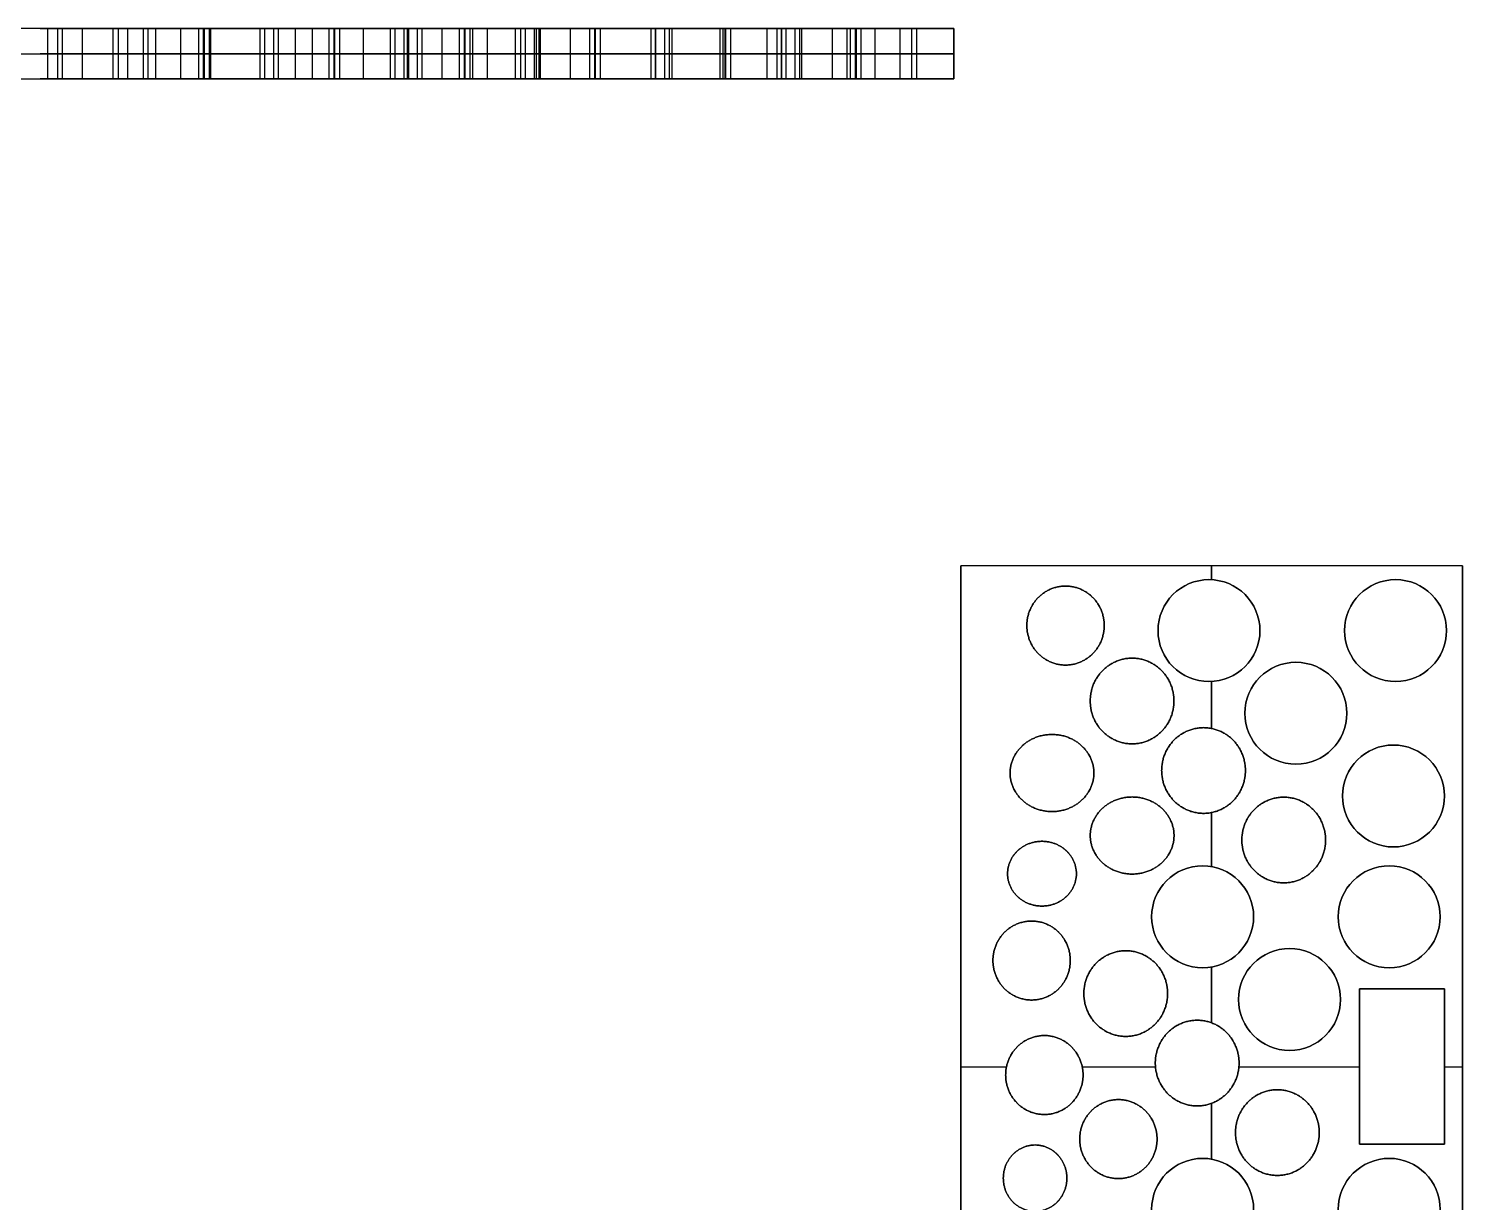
# Model space of a CAD drawing. Header units: millimetres. Extents: x -1400 to 322, y -767 to 376.
# Drawn here: x -1031.3 to -688.2, y -370.1 to -89.1 of the extents above; entities that cross this region are included whole.
import ezdxf

# ---------------------------------------------------------------- set-up
doc = ezdxf.new("R2010")
doc.units = ezdxf.units.MM
doc.layers.add('Default', color=18, linetype='Continuous', true_color=0x000000)

msp = doc.modelspace()

# ---------------------------------------------------------------- linework, layer by layer
at = {"layer": 'Default'}
for p, q in [((-809.89, -89.13, 14), (-1329.89, -89.13, 14)), ((-1009.89, -89.13, 106), (-1329.89, -89.13, 106)), ((-990.51, -89.13, 60), (-1046.87, -89.13, 60)), ((-1026.84, -89.13, 69.74), (-1026.84, -101.13, 69.74)), ((-1024.45, -89.13, 31.58), (-1024.45, -101.13, 31.58)), ((-1023.35, -89.13, 82.78), (-1023.35, -101.13, 82.78)), ((-1018.51, -89.13, 53.76), (-1018.51, -101.13, 53.76)), ((-1011.19, -89.13, 65.54), (-1011.19, -101.13, 65.54)), ((-809.89, -89.13, 106), (-1009.89, -89.13, 106)), ((-1009.89, -89.13, 106), (-1009.89, -101.13, 106)), ((-809.89, -89.13, 146), (-1009.89, -89.13, 146)), ((-1009.89, -89.13, 146), (-1009.89, -101.13, 146)), ((-1009.89, -89.13, 146), (-1009.89, -89.13, 106)), ((-1009.89, -89.13, 126), (-1009.89, -101.13, 126)), ((-1009.89, -89.13, 126), (-1003.65, -89.13, 126)), ((-1007.69, -89.13, 78.59), (-1007.69, -101.13, 78.59)), ((-1003.96, -89.13, 126.36), (-1003.96, -101.13, 126.36)), ((-1002.8, -89.13, 139.63), (-1002.8, -101.13, 139.63)), ((-1000.97, -89.13, 25.29), (-1000.97, -101.13, 25.29)), ((-995.03, -89.13, 47.46), (-995.03, -101.13, 47.46)), ((-990.69, -89.13, 125.2), (-990.69, -101.13, 125.2)), ((-989.84, -89.13, 126), (-985.19, -89.13, 126)), ((-989.53, -89.13, 138.47), (-989.53, -101.13, 138.47)), ((-989.31, -89.13, 111.04), (-989.31, -101.13, 111.04)), ((-988.15, -89.13, 124.32), (-988.15, -101.13, 124.32)), ((-987.8, -89.13, 79.63), (-987.8, -101.13, 79.63)), ((-987.8, -89.13, 56.67), (-987.8, -101.13, 56.67)), ((-979, -89.13, 126), (-972.45, -89.13, 126)), ((-976.04, -89.13, 109.88), (-976.04, -101.13, 109.88)), ((-974.88, -89.13, 123.16), (-974.88, -101.13, 123.16)), ((-972.76, -89.13, 126.36), (-972.76, -101.13, 126.36)), ((-971.6, -89.13, 139.63), (-971.6, -101.13, 139.63)), ((-967.51, -89.13, 43.39), (-967.51, -101.13, 43.39)), ((-967.51, -89.13, 29.88), (-967.51, -101.13, 29.88)), ((-963.49, -89.13, 56.67), (-963.49, -101.13, 56.67)), ((-963.49, -89.13, 79.63), (-963.49, -101.13, 79.63)), ((-904.41, -89.13, 60), (-960.78, -89.13, 60)), ((-959.49, -89.13, 125.2), (-959.49, -101.13, 125.2)), ((-958.64, -89.13, 126), (-953.98, -89.13, 126)), ((-958.33, -89.13, 138.47), (-958.33, -101.13, 138.47)), ((-958.11, -89.13, 111.04), (-958.11, -101.13, 111.04)), ((-956.95, -89.13, 124.32), (-956.95, -101.13, 124.32)), ((-951.31, -89.13, 29.88), (-951.31, -101.13, 29.88)), ((-951.31, -89.13, 43.39), (-951.31, -101.13, 43.39)), ((-947.8, -89.13, 126), (-941.25, -89.13, 126)), ((-944.84, -89.13, 109.88), (-944.84, -101.13, 109.88)), ((-943.67, -89.13, 123.16), (-943.67, -101.13, 123.16)), ((-941.56, -89.13, 126.36), (-941.56, -101.13, 126.36)), ((-940.75, -89.13, 69.74), (-940.75, -101.13, 69.74)), ((-940.4, -89.13, 139.63), (-940.4, -101.13, 139.63)), ((-938.36, -89.13, 31.58), (-938.36, -101.13, 31.58)), ((-937.25, -89.13, 82.78), (-937.25, -101.13, 82.78)), ((-932.42, -89.13, 53.76), (-932.42, -101.13, 53.76)), ((-928.29, -89.13, 125.2), (-928.29, -101.13, 125.2)), ((-927.44, -89.13, 126), (-922.78, -89.13, 126)), ((-927.12, -89.13, 138.47), (-927.12, -101.13, 138.47)), ((-926.91, -89.13, 111.04), (-926.91, -101.13, 111.04)), ((-925.75, -89.13, 124.32), (-925.75, -101.13, 124.32)), ((-925.09, -89.13, 65.54), (-925.09, -101.13, 65.54)), ((-921.6, -89.13, 78.59), (-921.6, -101.13, 78.59)), ((-916.6, -89.13, 126), (-910.04, -89.13, 126)), ((-914.88, -89.13, 25.29), (-914.88, -101.13, 25.29)), ((-913.63, -89.13, 109.88), (-913.63, -101.13, 109.88)), ((-912.47, -89.13, 123.16), (-912.47, -101.13, 123.16)), ((-910.36, -89.13, 126.36), (-910.36, -101.13, 126.36)), ((-909.89, -89.13, 146), (-909.89, -101.13, 146)), ((-909.89, -89.13, 106), (-909.89, -89.13, 125.84)), ((-909.89, -89.13, 138.99), (-909.89, -89.13, 146)), ((-909.2, -89.13, 139.63), (-909.2, -101.13, 139.63)), ((-908.93, -89.13, 47.46), (-908.93, -101.13, 47.46)), ((-901.7, -89.13, 79.63), (-901.7, -101.13, 79.63)), ((-901.7, -89.13, 56.67), (-901.7, -101.13, 56.67)), ((-897.08, -89.13, 125.2), (-897.08, -101.13, 125.2)), ((-896.24, -89.13, 126), (-891.58, -89.13, 126)), ((-895.92, -89.13, 138.47), (-895.92, -101.13, 138.47)), ((-895.71, -89.13, 111.04), (-895.71, -101.13, 111.04)), ((-894.55, -89.13, 124.32), (-894.55, -101.13, 124.32)), ((-885.4, -89.13, 126), (-878.84, -89.13, 126)), ((-882.43, -89.13, 109.88), (-882.43, -101.13, 109.88)), ((-881.42, -89.13, 43.39), (-881.42, -101.13, 43.39)), ((-881.42, -89.13, 29.88), (-881.42, -101.13, 29.88)), ((-881.27, -89.13, 123.16), (-881.27, -101.13, 123.16)), ((-879.16, -89.13, 126.36), (-879.16, -101.13, 126.36)), ((-878, -89.13, 139.63), (-878, -101.13, 139.63)), ((-877.39, -89.13, 56.67), (-877.39, -101.13, 56.67)), ((-877.39, -89.13, 79.63), (-877.39, -101.13, 79.63)), ((-809.89, -89.13, 60), (-874.68, -89.13, 60)), ((-865.88, -89.13, 125.2), (-865.88, -101.13, 125.2)), ((-865.21, -89.13, 29.88), (-865.21, -101.13, 29.88)), ((-865.21, -89.13, 43.39), (-865.21, -101.13, 43.39)), ((-865.04, -89.13, 126), (-860.38, -89.13, 126)), ((-864.72, -89.13, 138.47), (-864.72, -101.13, 138.47)), ((-864.51, -89.13, 111.04), (-864.51, -101.13, 111.04)), ((-863.35, -89.13, 124.32), (-863.35, -101.13, 124.32)), ((-854.65, -89.13, 69.74), (-854.65, -101.13, 69.74)), ((-854.2, -89.13, 126), (-847.64, -89.13, 126)), ((-852.26, -89.13, 31.58), (-852.26, -101.13, 31.58)), ((-851.23, -89.13, 109.88), (-851.23, -101.13, 109.88)), ((-851.15, -89.13, 82.78), (-851.15, -101.13, 82.78)), ((-850.07, -89.13, 123.16), (-850.07, -101.13, 123.16)), ((-847.96, -89.13, 126.36), (-847.96, -101.13, 126.36)), ((-846.8, -89.13, 139.63), (-846.8, -101.13, 139.63)), ((-846.32, -89.13, 53.76), (-846.32, -101.13, 53.76)), ((-839, -89.13, 65.54), (-839, -101.13, 65.54)), ((-835.5, -89.13, 78.59), (-835.5, -101.13, 78.59)), ((-834.68, -89.13, 125.2), (-834.68, -101.13, 125.2)), ((-833.84, -89.13, 126), (-829.18, -89.13, 126)), ((-833.52, -89.13, 138.47), (-833.52, -101.13, 138.47)), ((-833.31, -89.13, 111.04), (-833.31, -101.13, 111.04)), ((-832.15, -89.13, 124.32), (-832.15, -101.13, 124.32)), ((-828.78, -89.13, 25.29), (-828.78, -101.13, 25.29)), ((-823, -89.13, 126), (-809.89, -89.13, 126)), ((-822.84, -89.13, 47.46), (-822.84, -101.13, 47.46)), ((-820.03, -89.13, 109.88), (-820.03, -101.13, 109.88)), ((-818.87, -89.13, 123.16), (-818.87, -101.13, 123.16)), ((-809.89, -101.13, 106), (-809.89, -89.13, 106)), ((-809.89, -89.13, 106), (-809.89, -89.13, 146)), ((-809.89, -89.13, 146), (-809.89, -101.13, 146)), ((-809.89, -101.13, 14), (-809.89, -89.13, 14)), ((-809.89, -89.13, 14), (-809.89, -89.13, 106)), ((-809.89, -89.13, 126), (-809.89, -101.13, 126)), ((-809.89, -101.13, 60), (-809.89, -89.13, 60)), ((-1329.89, -95.13, 14), (-809.89, -95.13, 14)), ((-1329.89, -95.13, 106), (-1009.89, -95.13, 106)), ((-809.89, -95.13, 146), (-1009.89, -95.13, 146)), ((-1009.89, -95.13, 146), (-1009.89, -95.13, 106)), ((-809.89, -95.13, 106), (-809.89, -95.13, 146)), ((-809.89, -95.13, 14), (-809.89, -95.13, 106)), ((-1329.89, -101.13, 14), (-809.89, -101.13, 14)), ((-1329.89, -101.13, 106), (-1009.89, -101.13, 106)), ((-1046.87, -101.13, 60), (-990.51, -101.13, 60)), ((-1009.89, -101.13, 106), (-809.89, -101.13, 106)), ((-809.89, -101.13, 146), (-1009.89, -101.13, 146)), ((-1009.89, -101.13, 146), (-1009.89, -101.13, 106)), ((-1009.89, -101.13, 126), (-1003.65, -101.13, 126)), ((-989.84, -101.13, 126), (-985.19, -101.13, 126)), ((-979, -101.13, 126), (-972.45, -101.13, 126)), ((-960.78, -101.13, 60), (-904.41, -101.13, 60)), ((-958.64, -101.13, 126), (-953.98, -101.13, 126)), ((-947.8, -101.13, 126), (-941.25, -101.13, 126)), ((-927.44, -101.13, 126), (-922.78, -101.13, 126)), ((-916.6, -101.13, 126), (-910.04, -101.13, 126)), ((-909.89, -101.13, 106), (-909.89, -101.13, 125.84)), ((-909.89, -101.13, 138.99), (-909.89, -101.13, 146)), ((-896.24, -101.13, 126), (-891.58, -101.13, 126)), ((-885.4, -101.13, 126), (-878.84, -101.13, 126)), ((-874.68, -101.13, 60), (-809.89, -101.13, 60)), ((-865.04, -101.13, 126), (-860.38, -101.13, 126)), ((-854.2, -101.13, 126), (-847.64, -101.13, 126)), ((-833.84, -101.13, 126), (-829.18, -101.13, 126)), ((-823, -101.13, 126), (-809.89, -101.13, 126)), ((-809.89, -101.13, 106), (-809.89, -101.13, 146)), ((-809.89, -101.13, 14), (-809.89, -101.13, 106)), ((-688.19, -217.72, 92), (-808.19, -217.72, 92)), ((-808.19, -457.72, 92), (-808.19, -217.72, 92)), ((-688.19, -217.72, 80), (-808.19, -217.72, 80)), ((-808.19, -217.72, 92), (-808.19, -217.72, 80)), ((-808.19, -217.72, 80), (-808.19, -457.72, 80)), ((-688.19, -217.72, 86), (-808.19, -217.72, 86)), ((-808.19, -457.72, 86), (-808.19, -217.72, 86)), ((-748.19, -221.04, 92), (-748.19, -217.72, 92)), ((-748.19, -217.72, 92), (-748.19, -217.72, 80)), ((-748.19, -217.72, 80), (-748.19, -221.04, 80)), ((-688.19, -457.72, 92), (-688.19, -217.72, 92)), ((-688.19, -217.72, 92), (-688.19, -217.72, 80)), ((-688.19, -217.72, 80), (-688.19, -457.72, 80)), ((-688.19, -457.72, 86), (-688.19, -217.72, 86)), ((-789.71, -225.34, 92), (-789.71, -225.34, 80)), ((-776.61, -225.34, 92), (-776.61, -225.34, 80)), ((-757.46, -224.6, 92), (-757.46, -224.6, 80)), ((-740.2, -224.6, 92), (-740.2, -224.6, 80)), ((-712.8, -224.6, 92), (-712.8, -224.6, 80)), ((-695.54, -224.6, 92), (-695.54, -224.6, 80)), ((-789.71, -238.71, 92), (-789.71, -238.71, 80)), ((-776.61, -238.71, 92), (-776.61, -238.71, 80)), ((-774.32, -242.83, 92), (-774.32, -242.83, 80)), ((-760.14, -242.83, 92), (-760.14, -242.83, 80)), ((-757.46, -241.86, 92), (-757.46, -241.86, 80)), ((-740.2, -241.86, 92), (-740.2, -241.86, 80)), ((-712.8, -241.86, 92), (-712.8, -241.86, 80)), ((-695.54, -241.86, 92), (-695.54, -241.86, 80)), ((-748.19, -256.66, 92), (-748.19, -245.41, 92)), ((-748.19, -245.41, 80), (-748.19, -256.66, 80)), ((-736.65, -244.39, 92), (-736.65, -244.39, 80)), ((-719.39, -244.39, 92), (-719.39, -244.39, 80)), ((-774.32, -257.34, 92), (-774.32, -257.34, 80)), ((-760.14, -257.34, 92), (-760.14, -257.34, 80)), ((-757.22, -259.47, 92), (-757.22, -259.47, 80)), ((-743.04, -259.47, 92), (-743.04, -259.47, 80)), ((-793.5, -260.8, 92), (-793.5, -260.8, 80)), ((-779.31, -260.8, 92), (-779.31, -260.8, 80)), ((-736.65, -261.65, 92), (-736.65, -261.65, 80)), ((-719.39, -261.65, 92), (-719.39, -261.65, 80)), ((-713.3, -264.19, 92), (-713.3, -264.19, 80)), ((-696.05, -264.19, 92), (-696.05, -264.19, 80)), ((-793.5, -273.85, 92), (-793.5, -273.85, 80)), ((-779.31, -273.85, 92), (-779.31, -273.85, 80)), ((-757.22, -273.98, 92), (-757.22, -273.98, 80)), ((-743.04, -273.98, 92), (-743.04, -273.98, 80)), ((-774.31, -275.77, 92), (-774.31, -275.77, 80)), ((-760.13, -275.77, 92), (-760.13, -275.77, 80)), ((-748.19, -289.74, 92), (-748.19, -276.79, 92)), ((-748.19, -276.79, 80), (-748.19, -289.74, 80)), ((-738.03, -276.11, 92), (-738.03, -276.11, 80)), ((-723.85, -276.11, 92), (-723.85, -276.11, 80)), ((-713.3, -281.44, 92), (-713.3, -281.44, 80)), ((-696.05, -281.44, 92), (-696.05, -281.44, 80)), ((-794.63, -285.94, 92), (-794.63, -285.94, 80)), ((-782.98, -285.94, 92), (-782.98, -285.94, 80)), ((-774.31, -288.82, 92), (-774.31, -288.82, 80)), ((-760.13, -288.82, 92), (-760.13, -288.82, 80)), ((-738.03, -290.62, 92), (-738.03, -290.62, 80)), ((-723.85, -290.62, 92), (-723.85, -290.62, 80)), ((-758.98, -293.12, 92), (-758.98, -293.12, 80)), ((-741.72, -293.12, 92), (-741.72, -293.12, 80)), ((-714.32, -293.12, 92), (-714.32, -293.12, 80)), ((-697.06, -293.12, 92), (-697.06, -293.12, 80)), ((-794.63, -296.91, 92), (-794.63, -296.91, 80)), ((-782.98, -296.91, 92), (-782.98, -296.91, 80)), ((-797.83, -305.53, 92), (-797.83, -305.53, 80)), ((-784.73, -305.53, 92), (-784.73, -305.53, 80)), ((-758.98, -310.37, 92), (-758.98, -310.37, 80)), ((-741.72, -310.37, 92), (-741.72, -310.37, 80)), ((-714.32, -310.37, 92), (-714.32, -310.37, 80)), ((-697.06, -310.37, 92), (-697.06, -310.37, 80)), ((-775.84, -312.87, 92), (-775.84, -312.87, 80)), ((-761.66, -312.87, 92), (-761.66, -312.87, 80)), ((-748.19, -327.13, 92), (-748.19, -313.75, 92)), ((-748.19, -313.75, 80), (-748.19, -327.13, 80)), ((-738.17, -312.91, 92), (-738.17, -312.91, 80)), ((-720.92, -312.91, 92), (-720.92, -312.91, 80)), ((-797.83, -318.9, 92), (-797.83, -318.9, 80)), ((-784.73, -318.9, 92), (-784.73, -318.9, 80)), ((-712.8, -319, 92), (-692.44, -319, 92)), ((-712.8, -356.16, 92), (-712.8, -319, 92)), ((-692.44, -319, 80), (-712.8, -319, 80)), ((-712.8, -319, 80), (-712.8, -356.16, 80)), ((-712.8, -319, 92), (-712.8, -319, 80)), ((-702.62, -319, 92), (-702.62, -319, 80)), ((-692.44, -319, 92), (-692.44, -356.16, 92)), ((-692.44, -356.16, 80), (-692.44, -319, 80)), ((-692.44, -319, 92), (-692.44, -319, 80)), ((-775.84, -327.38, 92), (-775.84, -327.38, 80)), ((-761.66, -327.38, 92), (-761.66, -327.38, 80)), ((-758.74, -329.51, 92), (-758.74, -329.51, 80)), ((-744.56, -329.51, 92), (-744.56, -329.51, 80)), ((-738.17, -330.17, 92), (-738.17, -330.17, 80)), ((-720.92, -330.17, 92), (-720.92, -330.17, 80)), ((-794.78, -332.94, 92), (-794.78, -332.94, 80)), ((-781.68, -332.94, 92), (-781.68, -332.94, 80)), ((-797.31, -337.72, 92), (-808.19, -337.72, 92)), ((-797.31, -337.72, 80), (-808.19, -337.72, 80)), ((-808.19, -337.72, 92), (-808.19, -337.72, 80)), ((-761.63, -337.72, 92), (-779.16, -337.72, 92)), ((-761.63, -337.72, 80), (-779.16, -337.72, 80)), ((-712.8, -337.72, 92), (-741.67, -337.72, 92)), ((-712.8, -337.72, 80), (-741.67, -337.72, 80)), ((-712.8, -337.58, 92), (-712.8, -337.58, 80)), ((-692.44, -337.58, 92), (-692.44, -337.58, 80)), ((-688.19, -337.72, 92), (-692.44, -337.72, 92)), ((-688.19, -337.72, 80), (-692.44, -337.72, 80)), ((-688.19, -337.72, 92), (-688.19, -337.72, 80)), ((-794.78, -346.31, 92), (-794.78, -346.31, 80)), ((-781.68, -346.31, 92), (-781.68, -346.31, 80)), ((-758.74, -344.02, 92), (-758.74, -344.02, 80)), ((-748.19, -359.77, 92), (-748.19, -346.39, 92)), ((-748.19, -346.39, 80), (-748.19, -359.77, 80)), ((-744.56, -344.02, 92), (-744.56, -344.02, 80)), ((-739.56, -346.15, 92), (-739.56, -346.15, 80)), ((-725.38, -346.15, 92), (-725.38, -346.15, 80)), ((-777.06, -348.28, 92), (-777.06, -348.28, 80)), ((-763.96, -348.28, 92), (-763.96, -348.28, 80)), ((-692.44, -356.16, 92), (-712.8, -356.16, 92)), ((-712.8, -356.16, 80), (-692.44, -356.16, 80)), ((-712.8, -356.16, 92), (-712.8, -356.16, 80)), ((-702.62, -356.16, 92), (-702.62, -356.16, 80)), ((-692.44, -356.16, 92), (-692.44, -356.16, 80)), ((-795.83, -358.7, 92), (-795.83, -358.7, 80)), ((-785.07, -358.7, 92), (-785.07, -358.7, 80)), ((-777.06, -361.65, 92), (-777.06, -361.65, 80)), ((-763.96, -361.65, 92), (-763.96, -361.65, 80)), ((-758.98, -363.16, 92), (-758.98, -363.16, 80)), ((-741.72, -363.16, 92), (-741.72, -363.16, 80)), ((-739.56, -360.66, 92), (-739.56, -360.66, 80)), ((-725.38, -360.66, 92), (-725.38, -360.66, 80)), ((-714.32, -363.16, 92), (-714.32, -363.16, 80)), ((-697.06, -363.16, 92), (-697.06, -363.16, 80)), ((-795.83, -369.94, 92), (-795.83, -369.94, 80)), ((-785.07, -369.94, 92), (-785.07, -369.94, 80))]:
    msp.add_line(p, q, dxfattribs=at)
at = {"layer": 'Default', "extrusion": (0, 1, 0)}
for centre in [(996.75, 132.42, -89.13), (982.09, 117.1, -89.13), (965.54, 132.42, -89.13), (950.89, 117.1, -89.13), (934.34, 132.42, -89.13), (919.69, 117.1, -89.13), (903.14, 132.42, -89.13), (888.49, 117.1, -89.13), (871.94, 132.42, -89.13), (857.29, 117.1, -89.13), (840.74, 132.42, -89.13), (826.09, 117.1, -89.13), (996.75, 132.42, -101.13), (982.09, 117.1, -101.13), (965.54, 132.42, -101.13), (950.89, 117.1, -101.13), (934.34, 132.42, -101.13), (919.69, 117.1, -101.13), (903.14, 132.42, -101.13), (888.49, 117.1, -101.13), (871.94, 132.42, -101.13), (857.29, 117.1, -101.13), (840.74, 132.42, -101.13), (826.09, 117.1, -101.13)]:
    msp.add_circle(centre, 9.42, dxfattribs=at)
at = {"layer": 'Default', "extrusion": (0, 0, -1)}
for centre in [(748.83, -233.23, -92), (704.17, -233.23, -92), (728.02, -253.02, -92), (704.68, -272.82, -92), (750.35, -301.74, -92), (705.69, -301.74, -92), (729.54, -321.54, -92), (750.35, -371.78, -92), (705.69, -371.78, -92)]:
    msp.add_circle(centre, 12.2, dxfattribs=at)
at = {"layer": 'Default'}
for centre in [(-748.83, -233.23, 80), (-704.17, -233.23, 80), (-728.02, -253.02, 80), (-704.68, -272.82, 80), (-750.35, -301.74, 80), (-705.69, -301.74, 80), (-729.54, -321.54, 80), (-750.35, -371.78, 80), (-705.69, -371.78, 80)]:
    msp.add_circle(centre, 12.2, dxfattribs=at)
at = {"layer": 'Default', "extrusion": (0, -1, 0)}
for points, knots in [([(-1023.35, -89.13, 82.78), (-1032.92, -89.13, 78.36), (-1026.84, -89.13, 69.74), (-1020.76, -89.13, 61.12), (-1011.19, -89.13, 65.54), (-1001.61, -89.13, 69.97), (-1007.69, -89.13, 78.59), (-1013.77, -89.13, 87.21), (-1023.35, -89.13, 82.78)], [0, 0, 0, 35.004634, 35.004634, 70.009269, 70.009269, 105.013903, 105.013903, 140.018537, 140.018537, 140.018537]), ([(-937.25, -89.13, 82.78), (-946.83, -89.13, 78.36), (-940.75, -89.13, 69.74), (-934.67, -89.13, 61.12), (-925.09, -89.13, 65.54), (-915.52, -89.13, 69.97), (-921.6, -89.13, 78.59), (-927.68, -89.13, 87.21), (-937.25, -89.13, 82.78)], [0, 0, 0, 35.004634, 35.004634, 70.009269, 70.009269, 105.013903, 105.013903, 140.018537, 140.018537, 140.018537]), ([(-932.42, -89.13, 53.76), (-947.13, -89.13, 45.81), (-938.36, -89.13, 31.58), (-929.59, -89.13, 17.34), (-914.88, -89.13, 25.29), (-900.16, -89.13, 33.23), (-908.93, -89.13, 47.46), (-917.7, -89.13, 61.7), (-932.42, -89.13, 53.76)], [0, 0, 0, 35.004634, 35.004634, 70.009269, 70.009269, 105.013903, 105.013903, 140.018537, 140.018537, 140.018537]), ([(-851.15, -89.13, 82.78), (-860.73, -89.13, 78.36), (-854.65, -89.13, 69.74), (-848.57, -89.13, 61.12), (-839, -89.13, 65.54), (-829.42, -89.13, 69.97), (-835.5, -89.13, 78.59), (-841.58, -89.13, 87.21), (-851.15, -89.13, 82.78)], [0, 0, 0, 35.004634, 35.004634, 70.009269, 70.009269, 105.013903, 105.013903, 140.018537, 140.018537, 140.018537]), ([(-1023.35, -95.13, 82.78), (-1032.92, -95.13, 78.36), (-1026.84, -95.13, 69.74), (-1020.76, -95.13, 61.12), (-1011.19, -95.13, 65.54), (-1001.61, -95.13, 69.97), (-1007.69, -95.13, 78.59), (-1013.77, -95.13, 87.21), (-1023.35, -95.13, 82.78)], [0, 0, 0, 35.004634, 35.004634, 70.009269, 70.009269, 105.013903, 105.013903, 140.018537, 140.018537, 140.018537]), ([(-937.25, -95.13, 82.78), (-946.83, -95.13, 78.36), (-940.75, -95.13, 69.74), (-934.67, -95.13, 61.12), (-925.09, -95.13, 65.54), (-915.52, -95.13, 69.97), (-921.6, -95.13, 78.59), (-927.68, -95.13, 87.21), (-937.25, -95.13, 82.78)], [0, 0, 0, 35.004634, 35.004634, 70.009269, 70.009269, 105.013903, 105.013903, 140.018537, 140.018537, 140.018537]), ([(-932.42, -95.13, 53.76), (-947.13, -95.13, 45.81), (-938.36, -95.13, 31.58), (-929.59, -95.13, 17.34), (-914.88, -95.13, 25.29), (-900.16, -95.13, 33.23), (-908.93, -95.13, 47.46), (-917.7, -95.13, 61.7), (-932.42, -95.13, 53.76)], [0, 0, 0, 35.004634, 35.004634, 70.009269, 70.009269, 105.013903, 105.013903, 140.018537, 140.018537, 140.018537]), ([(-851.15, -95.13, 82.78), (-860.73, -95.13, 78.36), (-854.65, -95.13, 69.74), (-848.57, -95.13, 61.12), (-839, -95.13, 65.54), (-829.42, -95.13, 69.97), (-835.5, -95.13, 78.59), (-841.58, -95.13, 87.21), (-851.15, -95.13, 82.78)], [0, 0, 0, 35.004634, 35.004634, 70.009269, 70.009269, 105.013903, 105.013903, 140.018537, 140.018537, 140.018537]), ([(-846.32, -95.13, 53.76), (-861.03, -95.13, 45.81), (-852.26, -95.13, 31.58), (-843.49, -95.13, 17.34), (-828.78, -95.13, 25.29), (-814.07, -95.13, 33.23), (-822.84, -95.13, 47.46), (-831.61, -95.13, 61.7), (-846.32, -95.13, 53.76)], [0, 0, 0, 35.004634, 35.004634, 70.009269, 70.009269, 105.013903, 105.013903, 140.018537, 140.018537, 140.018537]), ([(-1023.35, -101.13, 82.78), (-1013.77, -101.13, 87.21), (-1007.69, -101.13, 78.59), (-1001.61, -101.13, 69.97), (-1011.19, -101.13, 65.54), (-1020.76, -101.13, 61.12), (-1026.84, -101.13, 69.74), (-1032.92, -101.13, 78.36), (-1023.35, -101.13, 82.78)], [-140.018537, -140.018537, -140.018537, -105.013903, -105.013903, -70.009269, -70.009269, -35.004634, -35.004634, 0, 0, 0]), ([(-937.25, -101.13, 82.78), (-927.68, -101.13, 87.21), (-921.6, -101.13, 78.59), (-915.52, -101.13, 69.97), (-925.09, -101.13, 65.54), (-934.67, -101.13, 61.12), (-940.75, -101.13, 69.74), (-946.83, -101.13, 78.36), (-937.25, -101.13, 82.78)], [-140.018537, -140.018537, -140.018537, -105.013903, -105.013903, -70.009269, -70.009269, -35.004634, -35.004634, 0, 0, 0]), ([(-932.42, -101.13, 53.76), (-917.7, -101.13, 61.7), (-908.93, -101.13, 47.46), (-900.16, -101.13, 33.23), (-914.88, -101.13, 25.29), (-929.59, -101.13, 17.34), (-938.36, -101.13, 31.58), (-947.13, -101.13, 45.81), (-932.42, -101.13, 53.76)], [-140.018537, -140.018537, -140.018537, -105.013903, -105.013903, -70.009269, -70.009269, -35.004634, -35.004634, 0, 0, 0]), ([(-851.15, -101.13, 82.78), (-841.58, -101.13, 87.21), (-835.5, -101.13, 78.59), (-829.42, -101.13, 69.97), (-839, -101.13, 65.54), (-848.57, -101.13, 61.12), (-854.65, -101.13, 69.74), (-860.73, -101.13, 78.36), (-851.15, -101.13, 82.78)], [-140.018537, -140.018537, -140.018537, -105.013903, -105.013903, -70.009269, -70.009269, -35.004634, -35.004634, 0, 0, 0])]:
    msp.add_rational_spline(points, [1, 0.707106781187, 1, 0.707106781187, 1, 0.707106781187, 1, 0.707106781187, 1], degree=2, knots=knots, dxfattribs=at)
at = {"layer": 'Default', "extrusion": (0, 1, 0)}
for points, knots in [([(-1018.51, -89.13, 53.76), (-1033.22, -89.13, 45.81), (-1024.45, -89.13, 31.58), (-1015.68, -89.13, 17.34), (-1000.97, -89.13, 25.29), (-986.26, -89.13, 33.23), (-995.03, -89.13, 47.46), (-1003.8, -89.13, 61.7), (-1018.51, -89.13, 53.76)], [0, 0, 0, 35.004634, 35.004634, 70.009269, 70.009269, 105.013903, 105.013903, 140.018537, 140.018537, 140.018537]), ([(-963.49, -89.13, 56.67), (-951.33, -89.13, 68.15), (-963.49, -89.13, 79.63), (-975.64, -89.13, 91.11), (-987.8, -89.13, 79.63), (-999.95, -89.13, 68.15), (-987.8, -89.13, 56.67), (-975.64, -89.13, 45.19), (-963.49, -89.13, 56.67)], [0, 0, 0, 35.004634, 35.004634, 70.009269, 70.009269, 105.013903, 105.013903, 140.018537, 140.018537, 140.018537]), ([(-951.31, -89.13, 29.88), (-943.2, -89.13, 36.64), (-951.31, -89.13, 43.39), (-959.41, -89.13, 50.14), (-967.51, -89.13, 43.39), (-975.62, -89.13, 36.64), (-967.51, -89.13, 29.88), (-959.41, -89.13, 23.13), (-951.31, -89.13, 29.88)], [0, 0, 0, 35.004634, 35.004634, 70.009269, 70.009269, 105.013903, 105.013903, 140.018537, 140.018537, 140.018537]), ([(-877.39, -89.13, 56.67), (-865.24, -89.13, 68.15), (-877.39, -89.13, 79.63), (-889.55, -89.13, 91.11), (-901.7, -89.13, 79.63), (-913.86, -89.13, 68.15), (-901.7, -89.13, 56.67), (-889.55, -89.13, 45.19), (-877.39, -89.13, 56.67)], [0, 0, 0, 35.004634, 35.004634, 70.009269, 70.009269, 105.013903, 105.013903, 140.018537, 140.018537, 140.018537]), ([(-865.21, -89.13, 29.88), (-857.11, -89.13, 36.64), (-865.21, -89.13, 43.39), (-873.31, -89.13, 50.14), (-881.42, -89.13, 43.39), (-889.52, -89.13, 36.64), (-881.42, -89.13, 29.88), (-873.31, -89.13, 23.13), (-865.21, -89.13, 29.88)], [0, 0, 0, 35.004634, 35.004634, 70.009269, 70.009269, 105.013903, 105.013903, 140.018537, 140.018537, 140.018537]), ([(-846.32, -89.13, 53.76), (-861.03, -89.13, 45.81), (-852.26, -89.13, 31.58), (-843.49, -89.13, 17.34), (-828.78, -89.13, 25.29), (-814.07, -89.13, 33.23), (-822.84, -89.13, 47.46), (-831.61, -89.13, 61.7), (-846.32, -89.13, 53.76)], [0, 0, 0, 35.004634, 35.004634, 70.009269, 70.009269, 105.013903, 105.013903, 140.018537, 140.018537, 140.018537]), ([(-1018.51, -95.13, 53.76), (-1033.22, -95.13, 45.81), (-1024.45, -95.13, 31.58), (-1015.68, -95.13, 17.34), (-1000.97, -95.13, 25.29), (-986.26, -95.13, 33.23), (-995.03, -95.13, 47.46), (-1003.8, -95.13, 61.7), (-1018.51, -95.13, 53.76)], [0, 0, 0, 35.004634, 35.004634, 70.009269, 70.009269, 105.013903, 105.013903, 140.018537, 140.018537, 140.018537]), ([(-963.49, -95.13, 56.67), (-951.33, -95.13, 68.15), (-963.49, -95.13, 79.63), (-975.64, -95.13, 91.11), (-987.8, -95.13, 79.63), (-999.95, -95.13, 68.15), (-987.8, -95.13, 56.67), (-975.64, -95.13, 45.19), (-963.49, -95.13, 56.67)], [0, 0, 0, 35.004634, 35.004634, 70.009269, 70.009269, 105.013903, 105.013903, 140.018537, 140.018537, 140.018537]), ([(-951.31, -95.13, 29.88), (-943.2, -95.13, 36.64), (-951.31, -95.13, 43.39), (-959.41, -95.13, 50.14), (-967.51, -95.13, 43.39), (-975.62, -95.13, 36.64), (-967.51, -95.13, 29.88), (-959.41, -95.13, 23.13), (-951.31, -95.13, 29.88)], [0, 0, 0, 35.004634, 35.004634, 70.009269, 70.009269, 105.013903, 105.013903, 140.018537, 140.018537, 140.018537]), ([(-877.39, -95.13, 56.67), (-865.24, -95.13, 68.15), (-877.39, -95.13, 79.63), (-889.55, -95.13, 91.11), (-901.7, -95.13, 79.63), (-913.86, -95.13, 68.15), (-901.7, -95.13, 56.67), (-889.55, -95.13, 45.19), (-877.39, -95.13, 56.67)], [0, 0, 0, 35.004634, 35.004634, 70.009269, 70.009269, 105.013903, 105.013903, 140.018537, 140.018537, 140.018537]), ([(-865.21, -95.13, 29.88), (-857.11, -95.13, 36.64), (-865.21, -95.13, 43.39), (-873.31, -95.13, 50.14), (-881.42, -95.13, 43.39), (-889.52, -95.13, 36.64), (-881.42, -95.13, 29.88), (-873.31, -95.13, 23.13), (-865.21, -95.13, 29.88)], [0, 0, 0, 35.004634, 35.004634, 70.009269, 70.009269, 105.013903, 105.013903, 140.018537, 140.018537, 140.018537]), ([(-1018.51, -101.13, 53.76), (-1003.8, -101.13, 61.7), (-995.03, -101.13, 47.46), (-986.26, -101.13, 33.23), (-1000.97, -101.13, 25.29), (-1015.68, -101.13, 17.34), (-1024.45, -101.13, 31.58), (-1033.22, -101.13, 45.81), (-1018.51, -101.13, 53.76)], [-140.018537, -140.018537, -140.018537, -105.013903, -105.013903, -70.009269, -70.009269, -35.004634, -35.004634, 0, 0, 0]), ([(-963.49, -101.13, 56.67), (-975.64, -101.13, 45.19), (-987.8, -101.13, 56.67), (-999.95, -101.13, 68.15), (-987.8, -101.13, 79.63), (-975.64, -101.13, 91.11), (-963.49, -101.13, 79.63), (-951.33, -101.13, 68.15), (-963.49, -101.13, 56.67)], [-140.018537, -140.018537, -140.018537, -105.013903, -105.013903, -70.009269, -70.009269, -35.004634, -35.004634, 0, 0, 0]), ([(-951.31, -101.13, 29.88), (-959.41, -101.13, 23.13), (-967.51, -101.13, 29.88), (-975.62, -101.13, 36.64), (-967.51, -101.13, 43.39), (-959.41, -101.13, 50.14), (-951.31, -101.13, 43.39), (-943.2, -101.13, 36.64), (-951.31, -101.13, 29.88)], [-140.018537, -140.018537, -140.018537, -105.013903, -105.013903, -70.009269, -70.009269, -35.004634, -35.004634, 0, 0, 0]), ([(-877.39, -101.13, 56.67), (-889.55, -101.13, 45.19), (-901.7, -101.13, 56.67), (-913.86, -101.13, 68.15), (-901.7, -101.13, 79.63), (-889.55, -101.13, 91.11), (-877.39, -101.13, 79.63), (-865.24, -101.13, 68.15), (-877.39, -101.13, 56.67)], [-140.018537, -140.018537, -140.018537, -105.013903, -105.013903, -70.009269, -70.009269, -35.004634, -35.004634, 0, 0, 0]), ([(-865.21, -101.13, 29.88), (-873.31, -101.13, 23.13), (-881.42, -101.13, 29.88), (-889.52, -101.13, 36.64), (-881.42, -101.13, 43.39), (-873.31, -101.13, 50.14), (-865.21, -101.13, 43.39), (-857.11, -101.13, 36.64), (-865.21, -101.13, 29.88)], [-140.018537, -140.018537, -140.018537, -105.013903, -105.013903, -70.009269, -70.009269, -35.004634, -35.004634, 0, 0, 0]), ([(-846.32, -101.13, 53.76), (-831.61, -101.13, 61.7), (-822.84, -101.13, 47.46), (-814.07, -101.13, 33.23), (-828.78, -101.13, 25.29), (-843.49, -101.13, 17.34), (-852.26, -101.13, 31.58), (-861.03, -101.13, 45.81), (-846.32, -101.13, 53.76)], [-140.018537, -140.018537, -140.018537, -105.013903, -105.013903, -70.009269, -70.009269, -35.004634, -35.004634, 0, 0, 0])]:
    msp.add_rational_spline(points, [1, 0.707106781187, 1, 0.707106781187, 1, 0.707106781187, 1, 0.707106781187, 1], degree=2, knots=knots, dxfattribs=at)
at = {"layer": 'Default'}
for points, knots in [([(-789.71, -238.71, 92), (-796.26, -232.03, 92), (-789.71, -225.34, 92), (-783.16, -218.65, 92), (-776.61, -225.34, 92), (-770.06, -232.03, 92), (-776.61, -238.71, 92), (-783.16, -245.4, 92), (-789.71, -238.71, 92)], [-76.666488, -76.666488, -76.666488, -57.499866, -57.499866, -38.333244, -38.333244, -19.166622, -19.166622, 0, 0, 0]), ([(-789.71, -238.71, 80), (-783.16, -245.4, 80), (-776.61, -238.71, 80), (-770.06, -232.03, 80), (-776.61, -225.34, 80), (-783.16, -218.65, 80), (-789.71, -225.34, 80), (-796.26, -232.03, 80), (-789.71, -238.71, 80)], [0, 0, 0, 19.166622, 19.166622, 38.333244, 38.333244, 57.499866, 57.499866, 76.666488, 76.666488, 76.666488]), ([(-774.32, -257.34, 92), (-781.41, -250.08, 92), (-774.32, -242.83, 92), (-767.23, -235.58, 92), (-760.14, -242.83, 92), (-753.05, -250.08, 92), (-760.14, -257.34, 92), (-767.23, -264.59, 92), (-774.32, -257.34, 92)], [-76.666488, -76.666488, -76.666488, -57.499866, -57.499866, -38.333244, -38.333244, -19.166622, -19.166622, 0, 0, 0]), ([(-774.32, -257.34, 80), (-767.23, -264.59, 80), (-760.14, -257.34, 80), (-753.05, -250.08, 80), (-760.14, -242.83, 80), (-767.23, -235.58, 80), (-774.32, -242.83, 80), (-781.41, -250.08, 80), (-774.32, -257.34, 80)], [0, 0, 0, 19.166622, 19.166622, 38.333244, 38.333244, 57.499866, 57.499866, 76.666488, 76.666488, 76.666488]), ([(-757.22, -273.98, 92), (-764.31, -266.73, 92), (-757.22, -259.47, 92), (-750.13, -252.22, 92), (-743.04, -259.47, 92), (-735.95, -266.73, 92), (-743.04, -273.98, 92), (-750.13, -281.23, 92), (-757.22, -273.98, 92)], [-76.666488, -76.666488, -76.666488, -57.499866, -57.499866, -38.333244, -38.333244, -19.166622, -19.166622, 0, 0, 0]), ([(-757.22, -273.98, 80), (-750.13, -281.23, 80), (-743.04, -273.98, 80), (-735.95, -266.73, 80), (-743.04, -259.47, 80), (-750.13, -252.22, 80), (-757.22, -259.47, 80), (-764.31, -266.73, 80), (-757.22, -273.98, 80)], [0, 0, 0, 19.166622, 19.166622, 38.333244, 38.333244, 57.499866, 57.499866, 76.666488, 76.666488, 76.666488]), ([(-793.5, -273.85, 92), (-800.59, -267.33, 92), (-793.5, -260.8, 92), (-786.4, -254.27, 92), (-779.31, -260.8, 92), (-772.22, -267.33, 92), (-779.31, -273.85, 92), (-786.4, -280.38, 92), (-793.5, -273.85, 92)], [-76.666488, -76.666488, -76.666488, -57.499866, -57.499866, -38.333244, -38.333244, -19.166622, -19.166622, 0, 0, 0]), ([(-793.5, -273.85, 80), (-786.4, -280.38, 80), (-779.31, -273.85, 80), (-772.22, -267.33, 80), (-779.31, -260.8, 80), (-786.4, -254.27, 80), (-793.5, -260.8, 80), (-800.59, -267.33, 80), (-793.5, -273.85, 80)], [0, 0, 0, 19.166622, 19.166622, 38.333244, 38.333244, 57.499866, 57.499866, 76.666488, 76.666488, 76.666488]), ([(-774.31, -288.82, 92), (-781.4, -282.3, 92), (-774.31, -275.77, 92), (-767.22, -269.24, 92), (-760.13, -275.77, 92), (-753.04, -282.3, 92), (-760.13, -288.82, 92), (-767.22, -295.35, 92), (-774.31, -288.82, 92)], [-76.666488, -76.666488, -76.666488, -57.499866, -57.499866, -38.333244, -38.333244, -19.166622, -19.166622, 0, 0, 0]), ([(-774.31, -288.82, 80), (-767.22, -295.35, 80), (-760.13, -288.82, 80), (-753.04, -282.3, 80), (-760.13, -275.77, 80), (-767.22, -269.24, 80), (-774.31, -275.77, 80), (-781.4, -282.3, 80), (-774.31, -288.82, 80)], [0, 0, 0, 19.166622, 19.166622, 38.333244, 38.333244, 57.499866, 57.499866, 76.666488, 76.666488, 76.666488]), ([(-738.03, -290.62, 92), (-745.12, -283.37, 92), (-738.03, -276.11, 92), (-730.94, -268.86, 92), (-723.85, -276.11, 92), (-716.76, -283.37, 92), (-723.85, -290.62, 92), (-730.94, -297.87, 92), (-738.03, -290.62, 92)], [-76.666488, -76.666488, -76.666488, -57.499866, -57.499866, -38.333244, -38.333244, -19.166622, -19.166622, 0, 0, 0]), ([(-738.03, -290.62, 80), (-730.94, -297.87, 80), (-723.85, -290.62, 80), (-716.76, -283.37, 80), (-723.85, -276.11, 80), (-730.94, -268.86, 80), (-738.03, -276.11, 80), (-745.12, -283.37, 80), (-738.03, -290.62, 80)], [0, 0, 0, 19.166622, 19.166622, 38.333244, 38.333244, 57.499866, 57.499866, 76.666488, 76.666488, 76.666488]), ([(-794.63, -296.91, 92), (-800.46, -291.43, 92), (-794.63, -285.94, 92), (-788.81, -280.46, 92), (-782.98, -285.94, 92), (-777.15, -291.43, 92), (-782.98, -296.91, 92), (-788.81, -302.4, 92), (-794.63, -296.91, 92)], [-76.666488, -76.666488, -76.666488, -57.499866, -57.499866, -38.333244, -38.333244, -19.166622, -19.166622, 0, 0, 0]), ([(-794.63, -296.91, 80), (-788.81, -302.4, 80), (-782.98, -296.91, 80), (-777.15, -291.43, 80), (-782.98, -285.94, 80), (-788.81, -280.46, 80), (-794.63, -285.94, 80), (-800.46, -291.43, 80), (-794.63, -296.91, 80)], [0, 0, 0, 19.166622, 19.166622, 38.333244, 38.333244, 57.499866, 57.499866, 76.666488, 76.666488, 76.666488]), ([(-797.83, -318.9, 92), (-804.38, -312.22, 92), (-797.83, -305.53, 92), (-791.28, -298.84, 92), (-784.73, -305.53, 92), (-778.18, -312.22, 92), (-784.73, -318.9, 92), (-791.28, -325.59, 92), (-797.83, -318.9, 92)], [-76.666488, -76.666488, -76.666488, -57.499866, -57.499866, -38.333244, -38.333244, -19.166622, -19.166622, 0, 0, 0]), ([(-797.83, -318.9, 80), (-791.28, -325.59, 80), (-784.73, -318.9, 80), (-778.18, -312.22, 80), (-784.73, -305.53, 80), (-791.28, -298.84, 80), (-797.83, -305.53, 80), (-804.38, -312.22, 80), (-797.83, -318.9, 80)], [0, 0, 0, 19.166622, 19.166622, 38.333244, 38.333244, 57.499866, 57.499866, 76.666488, 76.666488, 76.666488]), ([(-775.84, -327.38, 92), (-782.93, -320.12, 92), (-775.84, -312.87, 92), (-768.75, -305.62, 92), (-761.66, -312.87, 92), (-754.57, -320.12, 92), (-761.66, -327.38, 92), (-768.75, -334.63, 92), (-775.84, -327.38, 92)], [-76.666488, -76.666488, -76.666488, -57.499866, -57.499866, -38.333244, -38.333244, -19.166622, -19.166622, 0, 0, 0]), ([(-775.84, -327.38, 80), (-768.75, -334.63, 80), (-761.66, -327.38, 80), (-754.57, -320.12, 80), (-761.66, -312.87, 80), (-768.75, -305.62, 80), (-775.84, -312.87, 80), (-782.93, -320.12, 80), (-775.84, -327.38, 80)], [0, 0, 0, 19.166622, 19.166622, 38.333244, 38.333244, 57.499866, 57.499866, 76.666488, 76.666488, 76.666488]), ([(-758.74, -344.02, 92), (-765.83, -336.76, 92), (-758.74, -329.51, 92), (-751.65, -322.26, 92), (-744.56, -329.51, 92), (-737.47, -336.76, 92), (-744.56, -344.02, 92), (-751.65, -351.27, 92), (-758.74, -344.02, 92)], [-76.666488, -76.666488, -76.666488, -57.499866, -57.499866, -38.333244, -38.333244, -19.166622, -19.166622, 0, 0, 0]), ([(-758.74, -344.02, 80), (-751.65, -351.27, 80), (-744.56, -344.02, 80), (-737.47, -336.76, 80), (-744.56, -329.51, 80), (-751.65, -322.26, 80), (-758.74, -329.51, 80), (-765.83, -336.76, 80), (-758.74, -344.02, 80)], [0, 0, 0, 19.166622, 19.166622, 38.333244, 38.333244, 57.499866, 57.499866, 76.666488, 76.666488, 76.666488]), ([(-794.78, -346.31, 92), (-801.33, -339.62, 92), (-794.78, -332.94, 92), (-788.23, -326.25, 92), (-781.68, -332.94, 92), (-775.13, -339.62, 92), (-781.68, -346.31, 92), (-788.23, -353, 92), (-794.78, -346.31, 92)], [-76.666488, -76.666488, -76.666488, -57.499866, -57.499866, -38.333244, -38.333244, -19.166622, -19.166622, 0, 0, 0]), ([(-794.78, -346.31, 80), (-788.23, -353, 80), (-781.68, -346.31, 80), (-775.13, -339.62, 80), (-781.68, -332.94, 80), (-788.23, -326.25, 80), (-794.78, -332.94, 80), (-801.33, -339.62, 80), (-794.78, -346.31, 80)], [0, 0, 0, 19.166622, 19.166622, 38.333244, 38.333244, 57.499866, 57.499866, 76.666488, 76.666488, 76.666488]), ([(-777.06, -361.65, 92), (-783.61, -354.96, 92), (-777.06, -348.28, 92), (-770.51, -341.59, 92), (-763.96, -348.28, 92), (-757.41, -354.96, 92), (-763.96, -361.65, 92), (-770.51, -368.34, 92), (-777.06, -361.65, 92)], [-76.666488, -76.666488, -76.666488, -57.499866, -57.499866, -38.333244, -38.333244, -19.166622, -19.166622, 0, 0, 0]), ([(-777.06, -361.65, 80), (-770.51, -368.34, 80), (-763.96, -361.65, 80), (-757.41, -354.96, 80), (-763.96, -348.28, 80), (-770.51, -341.59, 80), (-777.06, -348.28, 80), (-783.61, -354.96, 80), (-777.06, -361.65, 80)], [0, 0, 0, 19.166622, 19.166622, 38.333244, 38.333244, 57.499866, 57.499866, 76.666488, 76.666488, 76.666488]), ([(-739.56, -360.66, 92), (-746.64, -353.41, 92), (-739.56, -346.15, 92), (-732.47, -338.9, 92), (-725.38, -346.15, 92), (-718.29, -353.41, 92), (-725.38, -360.66, 92), (-732.47, -367.91, 92), (-739.56, -360.66, 92)], [-76.666488, -76.666488, -76.666488, -57.499866, -57.499866, -38.333244, -38.333244, -19.166622, -19.166622, 0, 0, 0]), ([(-739.56, -360.66, 80), (-732.47, -367.91, 80), (-725.38, -360.66, 80), (-718.29, -353.41, 80), (-725.38, -346.15, 80), (-732.47, -338.9, 80), (-739.56, -346.15, 80), (-746.64, -353.41, 80), (-739.56, -360.66, 80)], [0, 0, 0, 19.166622, 19.166622, 38.333244, 38.333244, 57.499866, 57.499866, 76.666488, 76.666488, 76.666488]), ([(-795.83, -369.94, 92), (-801.21, -364.32, 92), (-795.83, -358.7, 92), (-790.45, -353.08, 92), (-785.07, -358.7, 92), (-779.69, -364.32, 92), (-785.07, -369.94, 92), (-790.45, -375.56, 92), (-795.83, -369.94, 92)], [-76.666488, -76.666488, -76.666488, -57.499866, -57.499866, -38.333244, -38.333244, -19.166622, -19.166622, 0, 0, 0]), ([(-795.83, -369.94, 80), (-790.45, -375.56, 80), (-785.07, -369.94, 80), (-779.69, -364.32, 80), (-785.07, -358.7, 80), (-790.45, -353.08, 80), (-795.83, -358.7, 80), (-801.21, -364.32, 80), (-795.83, -369.94, 80)], [0, 0, 0, 19.166622, 19.166622, 38.333244, 38.333244, 57.499866, 57.499866, 76.666488, 76.666488, 76.666488])]:
    msp.add_rational_spline(points, [1, 0.707106781187, 1, 0.707106781187, 1, 0.707106781187, 1, 0.707106781187, 1], degree=2, knots=knots, dxfattribs=at)

doc.saveas('drawing.dxf')
